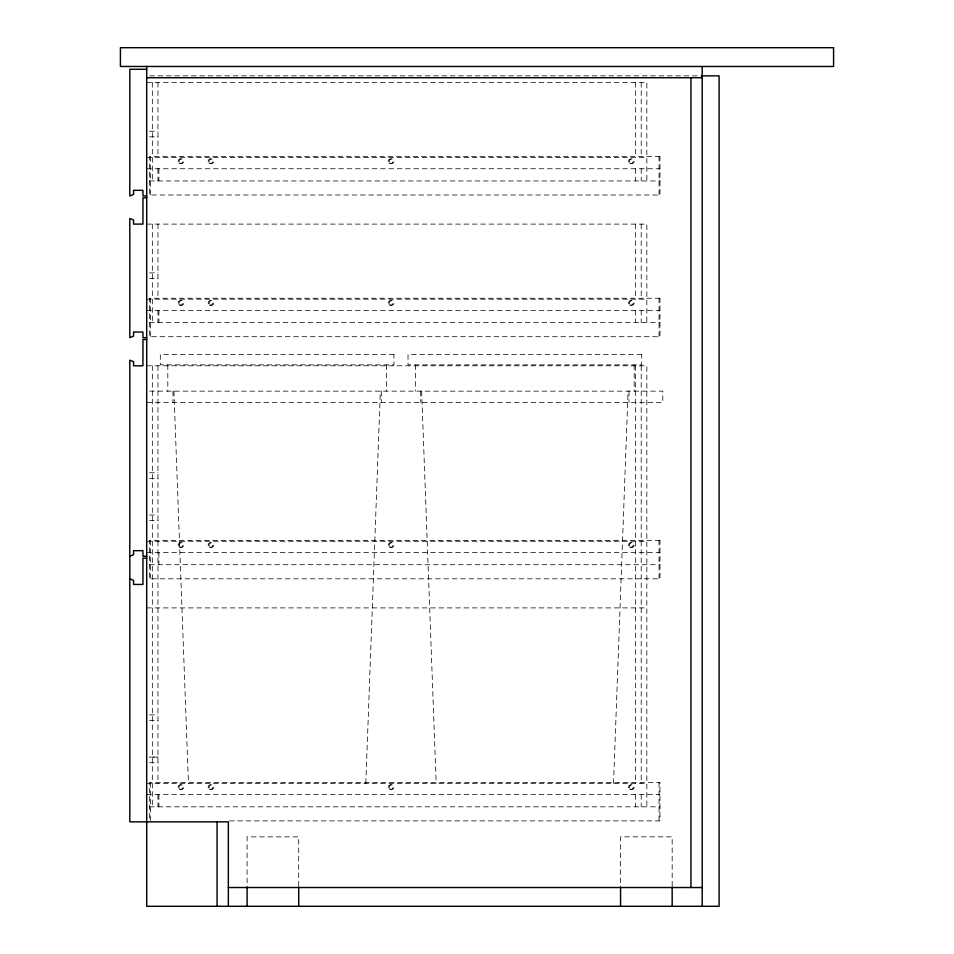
<?xml version="1.0" encoding="UTF-8"?>
<svg xmlns="http://www.w3.org/2000/svg" width="954" height="954" viewBox="0 0 954 954"><rect width="100%" height="100%" fill="white"/><g stroke="black" fill="none" stroke-linecap="round" stroke-linejoin="round"><path stroke-width="0.72" stroke-dasharray="4.77 3.58" d="M365.799 783.377L380.348 391.14M613.529 783.377L628.078 391.14M149.671 75.855L700.713 75.855M146.701 82.414L646.848 82.414L646.848 180.95M149.516 131.211L157.959 131.223M149.516 136.827L157.959 136.839M146.701 157.493L646.848 157.493M146.701 168.751L659.977 168.751M149.516 180.95L659.977 180.95M146.701 224.107L646.848 224.107L646.848 322.643M149.516 272.916L157.959 272.904M149.516 278.52L157.959 278.532M146.701 299.186L646.848 299.186M146.701 310.444L659.977 310.444M149.516 322.643L659.977 322.643M146.701 365.799L646.848 365.799L646.848 806.834M149.671 391.14L662.791 391.14L662.791 402.397L146.701 402.397M149.516 472.79L157.959 472.79M149.516 478.395L157.959 478.395M149.516 515.017L157.959 515.005M149.516 520.634L157.959 520.622M146.701 541.276L646.848 541.276M146.701 552.533L659.977 552.533M149.516 564.732L659.977 564.732M146.701 607.901L646.848 607.901M149.516 714.892L157.959 714.892M149.516 720.497L157.959 720.497M149.516 762.723L157.959 762.723M146.701 783.377L646.848 783.377M146.701 794.634L659.977 794.634M149.516 806.834L659.977 806.834M229.413 820.905L659.977 820.905L659.977 782.435L149.516 782.435L149.516 820.905M421.632 391.14L436.181 783.377M173.914 391.14L188.451 783.377M672.176 886.039L672.176 836.861L620.565 836.861L620.565 887.53M659.047 156.551L659.047 195.021M659.047 298.244L659.047 336.714M659.047 540.334L659.047 578.816M659.047 782.435L659.047 820.905M641.207 82.414L641.207 157.493M641.207 168.751L641.207 180.95M641.207 224.107L641.207 299.186M641.207 310.444L641.207 322.643M641.207 365.799L641.207 783.377M641.207 794.634L641.207 806.834M635.579 82.414L635.579 157.493M635.579 168.751L635.579 180.95M635.579 224.107L635.579 299.186M635.579 310.444L635.579 322.643M635.579 365.799L635.579 783.377M635.579 794.634L635.579 806.834M634.171 364.869L634.171 391.14M629.02 391.14L629.02 402.397M420.702 391.14L420.702 402.397M415.539 364.869L415.539 391.14M386.453 364.869L386.453 391.14M381.29 391.14L381.29 402.397M298.709 886.039L298.709 836.861L247.098 836.861L247.098 887.53M172.972 391.14L172.972 402.397M167.809 364.869L167.809 391.14M158.901 168.751L158.901 180.95M158.901 310.444L158.901 322.643M158.901 552.533L158.901 564.732M158.901 794.634L158.901 806.834M157.959 82.414L157.959 157.493M157.959 168.751L157.959 180.95M157.959 224.107L157.959 299.186M157.959 310.444L157.959 322.643M157.959 365.799L157.959 783.377M157.959 794.634L157.959 806.834M152.33 82.414L152.33 180.95M152.33 224.107L152.33 322.643M152.33 365.799L152.33 806.834M150.446 156.551L150.446 195.021M150.446 298.244L150.446 336.714M150.446 540.334L150.446 578.816M150.446 782.435L150.446 820.905M659.977 156.551L149.516 156.551L149.516 195.021L659.977 195.021L659.977 156.551M659.977 298.244L149.516 298.244L149.516 336.714L659.977 336.714L659.977 298.244M393.954 354.542L160.308 354.542L160.308 364.869L393.954 364.869L393.954 354.542M641.684 354.542L408.026 354.542L408.026 364.869L641.684 364.869L641.684 354.542M659.977 540.334L149.516 540.334L149.516 578.816L659.977 578.816L659.977 540.334M157.959 757.106L149.516 757.106L157.959 757.118M179.817 304.648A2.349 2.349 0 0 0 183.705 303.467A2.349 2.349 0 0 0 180.735 300.689A2.349 2.349 0 0 0 179.817 304.648M210.274 304.97A2.349 2.349 0 0 0 213.791 302.931A2.349 2.349 0 0 0 210.274 300.904A2.349 2.349 0 0 0 210.274 304.97M390.031 304.672A2.349 2.349 0 0 0 393.907 303.432A2.349 2.349 0 0 0 390.89 300.701A2.349 2.349 0 0 0 390.031 304.672M630.63 304.946A2.349 2.349 0 0 0 634.171 302.967A2.349 2.349 0 0 0 630.689 300.892A2.349 2.349 0 0 0 630.63 304.946M178.875 304.648A2.349 2.349 0 0 0 182.763 303.467A2.349 2.349 0 0 0 179.793 300.689A2.349 2.349 0 0 0 178.875 304.648M209.331 304.97A2.349 2.349 0 0 0 212.849 302.931A2.349 2.349 0 0 0 209.331 300.904A2.349 2.349 0 0 0 209.331 304.97M389.101 304.672A2.349 2.349 0 0 0 392.965 303.432A2.349 2.349 0 0 0 389.947 300.701A2.349 2.349 0 0 0 389.101 304.672M629.688 304.946A2.349 2.349 0 0 0 633.241 302.967A2.349 2.349 0 0 0 629.747 300.892A2.349 2.349 0 0 0 629.688 304.946M179.817 162.955A2.349 2.349 0 0 0 183.705 161.775A2.349 2.349 0 0 0 180.735 158.996A2.349 2.349 0 0 0 179.817 162.955M209.785 162.895A2.349 2.349 0 0 0 213.708 161.846A2.349 2.349 0 0 0 210.834 158.972A2.349 2.349 0 0 0 209.785 162.895M390.031 162.979A2.349 2.349 0 0 0 393.907 161.739A2.349 2.349 0 0 0 390.89 159.008A2.349 2.349 0 0 0 390.031 162.979M630.63 163.253A2.349 2.349 0 0 0 634.171 161.274A2.349 2.349 0 0 0 630.689 159.199A2.349 2.349 0 0 0 630.63 163.253M178.875 162.955A2.349 2.349 0 0 0 182.763 161.775A2.349 2.349 0 0 0 179.793 158.996A2.349 2.349 0 0 0 178.875 162.955M208.843 162.895A2.349 2.349 0 0 0 212.766 161.846A2.349 2.349 0 0 0 209.904 158.972A2.349 2.349 0 0 0 208.843 162.895M389.101 162.979A2.349 2.349 0 0 0 392.965 161.739A2.349 2.349 0 0 0 389.947 159.008A2.349 2.349 0 0 0 389.101 162.979M629.688 163.253A2.349 2.349 0 0 0 633.241 161.274A2.349 2.349 0 0 0 629.747 159.199A2.349 2.349 0 0 0 629.688 163.253M179.817 788.839A2.349 2.349 0 0 0 183.705 787.658A2.349 2.349 0 0 0 180.735 784.88A2.349 2.349 0 0 0 179.817 788.839M210.274 789.161A2.349 2.349 0 0 0 213.791 787.133A2.349 2.349 0 0 0 210.274 785.094A2.349 2.349 0 0 0 210.274 789.161M390.031 788.863A2.349 2.349 0 0 0 393.907 787.622A2.349 2.349 0 0 0 390.89 784.892A2.349 2.349 0 0 0 390.031 788.863M630.63 789.149A2.349 2.349 0 0 0 634.171 787.157A2.349 2.349 0 0 0 630.689 785.082A2.349 2.349 0 0 0 630.63 789.149M178.875 788.839A2.349 2.349 0 0 0 182.763 787.658A2.349 2.349 0 0 0 179.793 784.88A2.349 2.349 0 0 0 178.875 788.839M209.331 789.161A2.349 2.349 0 0 0 212.849 787.133A2.349 2.349 0 0 0 209.331 785.094A2.349 2.349 0 0 0 209.331 789.161M389.101 788.863A2.349 2.349 0 0 0 392.965 787.622A2.349 2.349 0 0 0 389.947 784.892A2.349 2.349 0 0 0 389.101 788.863M629.688 789.149A2.349 2.349 0 0 0 633.241 787.157A2.349 2.349 0 0 0 629.747 785.082A2.349 2.349 0 0 0 629.688 789.149M179.817 546.749A2.349 2.349 0 0 0 183.705 545.569A2.349 2.349 0 0 0 180.735 542.79A2.349 2.349 0 0 0 179.817 546.749M210.274 547.059A2.349 2.349 0 0 0 213.791 545.032A2.349 2.349 0 0 0 210.274 543.005A2.349 2.349 0 0 0 210.274 547.059M390.031 546.773A2.349 2.349 0 0 0 393.907 545.521A2.349 2.349 0 0 0 390.89 542.802A2.349 2.349 0 0 0 390.031 546.773M630.63 547.047A2.349 2.349 0 0 0 634.171 545.068A2.349 2.349 0 0 0 630.689 542.981A2.349 2.349 0 0 0 630.63 547.047M178.875 546.749A2.349 2.349 0 0 0 182.763 545.569A2.349 2.349 0 0 0 179.793 542.79A2.349 2.349 0 0 0 178.875 546.749M209.331 547.059A2.349 2.349 0 0 0 212.849 545.032A2.349 2.349 0 0 0 209.331 543.005A2.349 2.349 0 0 0 209.331 547.059M389.101 546.773A2.349 2.349 0 0 0 392.965 545.521A2.349 2.349 0 0 0 389.947 542.802A2.349 2.349 0 0 0 389.101 546.773M629.688 547.047A2.349 2.349 0 0 0 633.241 545.068A2.349 2.349 0 0 0 629.747 542.981A2.349 2.349 0 0 0 629.688 547.047"/><path stroke-width="1.43" d="M129.804 556.289L133.56 554.739L133.56 550.661L142.945 550.661L142.945 556.289L146.701 556.289M146.701 69.284L129.804 69.284L129.804 195.964L133.56 194.401L133.56 190.335L142.945 190.335L142.945 195.964L146.701 195.964M701.214 75.855L719.101 75.855L719.101 906.3L146.701 906.3L146.701 66.47M146.701 77.727L702.204 77.727M146.701 197.836L142.945 197.836L142.945 224.107L133.56 224.107L133.56 220.04L129.804 218.478L129.804 337.656L133.56 336.094L133.56 332.028L142.945 332.028L142.945 337.656L146.701 337.656M146.701 339.529L142.945 339.529L142.945 365.799L133.56 365.799L133.56 361.733L129.804 360.171L129.804 821.847L228.34 821.847L228.34 906.3M146.701 558.173L142.945 558.173L142.945 584.444L133.56 584.444L133.56 580.366L129.804 578.816M228.34 887.53L702.204 887.53M702.204 66.47L702.204 906.3M690.946 77.727L690.946 887.53M672.176 887.089L672.176 906.3M620.565 887.089L620.565 906.3M298.709 887.089L298.709 906.3M247.098 887.089L247.098 906.3M217.071 821.847L217.071 906.3M833.581 47.7L120.419 47.7L120.419 66.47L833.581 66.47L833.581 47.7"/></g></svg>
